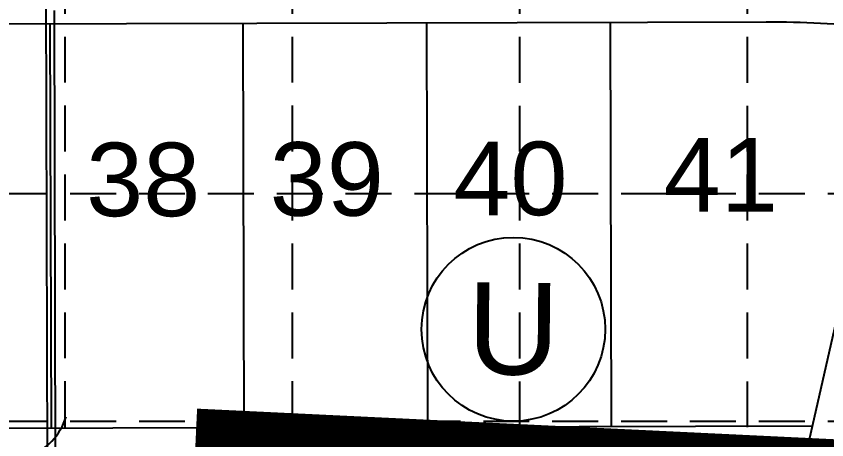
# Model space of a CAD drawing. Header units: feet. Extents: x 9681 to 12164, y 9191 to 13159.
# Drawn here: x 10537.8 to 10758.5, y 11974.7 to 12089.9 of the extents above; entities that cross this region are included whole.
import ezdxf
from ezdxf.enums import TextEntityAlignment as Align

# ---------------------------------------------------------------- set-up
doc = ezdxf.new("R2010")
doc.units = ezdxf.units.FT
doc.header["$MEASUREMENT"] = 0
doc.linetypes.add('DASHED', pattern=[0.75, 0.5, -0.25])
for name, color, linetype in [('1PHASELINE', 2, 'Continuous'), ('1ROW', 15, 'Continuous'), ('2BLOCKNO', 15, 'Continuous'), ('2LOT', 15, 'Continuous'), ('2LOTNO', 15, 'Continuous'), ('2ROW', 15, 'Continuous'), ('2SD', 15, 'Continuous'), ('CREEKCONT-MJR', 2, 'Continuous'), ('GRID', 254, 'DASHED')]:
    doc.layers.add(name, color=color, linetype=linetype)
doc.styles.get("Standard").update_dxf_attribs({"font": 'ARIAL.TTF'})

msp = doc.modelspace()

# ---------------------------------------------------------------- linework, layer by layer
at = {"layer": '1PHASELINE', "color": 7, "linetype": 'Continuous', "const_width": 10}
msp.add_lwpolyline([(10648.3, 11547.29, 0.061749), (10671.26, 11610.94), (10693.62, 11709.61), (10669.86, 11725.69), (10611.84, 11791.56), (10584.15, 11814.29), (10591.79, 11977.89), (10768.79, 11969.4), (10793.03, 12080.04), (10779.76, 12123.13, 17.57969), (10779.76, 12123.13), (10709.2, 12123.22), (10709.14, 12266.94), (10936.41, 12215.44), (10959.06, 12315.41), (10953.4, 12324.38), (10931.24, 12329.4), (10942.29, 12378.16), (10964.45, 12373.14), (10973.42, 12378.8), (11018.72, 12578.73), (11013.07, 12587.7)], format="xyb", dxfattribs=at)
at = {"layer": '1ROW', "color": 7, "linetype": 'Continuous'}
for p, q in [((10742.01, 12088.29), (10709.7, 12088.21)), ((10777.23, 12078.6), (10748.37, 11951.24))]:
    msp.add_line(p, q, dxfattribs=at)
msp.add_arc((10742.75, 11813.29), 275, 84.0115, 90.154, dxfattribs=at)
at = {"layer": '2BLOCKNO', "color": 7, "linetype": 'Continuous'}
msp.add_circle((10673.14, 12004.71), 25, dxfattribs=at)
at = {"layer": '2LOT', "color": 7, "linetype": 'Continuous'}
for p, q in [((10547.36, 11977.77), (10547.06, 12087.77)), ((10599.86, 11977.91), (10599.56, 12087.91)), ((10649.85, 11978.05), (10649.56, 12088.04)), ((10699.85, 11978.18), (10699.56, 12088.18)), ((10754.51, 11978.33), (10444.86, 11977.49)), ((10574.47, 11799.91), (10591.79, 11977.89))]:
    msp.add_line(p, q, dxfattribs=at)
at = {"layer": '2ROW', "color": 7, "linetype": 'Continuous'}
msp.add_line((10709.7, 12088.21), (10500.62, 12087.64), dxfattribs=at)
at = {"layer": '2SD', "color": 7, "linetype": 'Continuous'}
for p, q in [((10546.27, 11963.22), (10545.87, 12111.11)), ((10548.52, 11963.22), (10548.17, 12091.48))]:
    msp.add_line(p, q, dxfattribs=at)
at = {"layer": 'CREEKCONT-MJR', "color": 5, "linetype": 'Continuous'}
msp.add_arc((10534.82, 11986.21, 790), 17.39, 291.0029, 342.3084, dxfattribs=at)
at = {"layer": 'GRID', "color": 253, "linetype": 'DASHED', "ltscale": 25}
for p, q in [((10551.12, 9503.07), (10551.12, 13094.21)), ((10613.03, 9503.06), (10613.03, 13094.21)), ((10674.94, 9503.05), (10674.94, 13094.21)), ((10736.86, 9503.04), (10736.86, 13094.21)), ((9746.23, 12041.67), (12098.98, 12041.67)), ((9746.23, 11979.75), (12098.98, 11979.75))]:
    msp.add_line(p, q, dxfattribs=at)

# ---------------------------------------------------------------- texts
at = {"layer": '2BLOCKNO', "color": 7, "linetype": 'Continuous'}
msp.add_text('U', height=25, rotation=359.4885, dxfattribs=at).set_placement((10673.14, 12004.71), align=Align.MIDDLE)
at = {"layer": '2LOTNO', "color": 7, "linetype": 'Continuous'}
for s, p in [('38', (10572.35, 12045.49)), ('39', (10622.35, 12045.62)), ('40', (10672.35, 12045.76)), ('41', (10729.63, 12046.75))]:
    msp.add_text(s, height=20, dxfattribs=at).set_placement(p, align=Align.MIDDLE)

doc.saveas('drawing.dxf')
